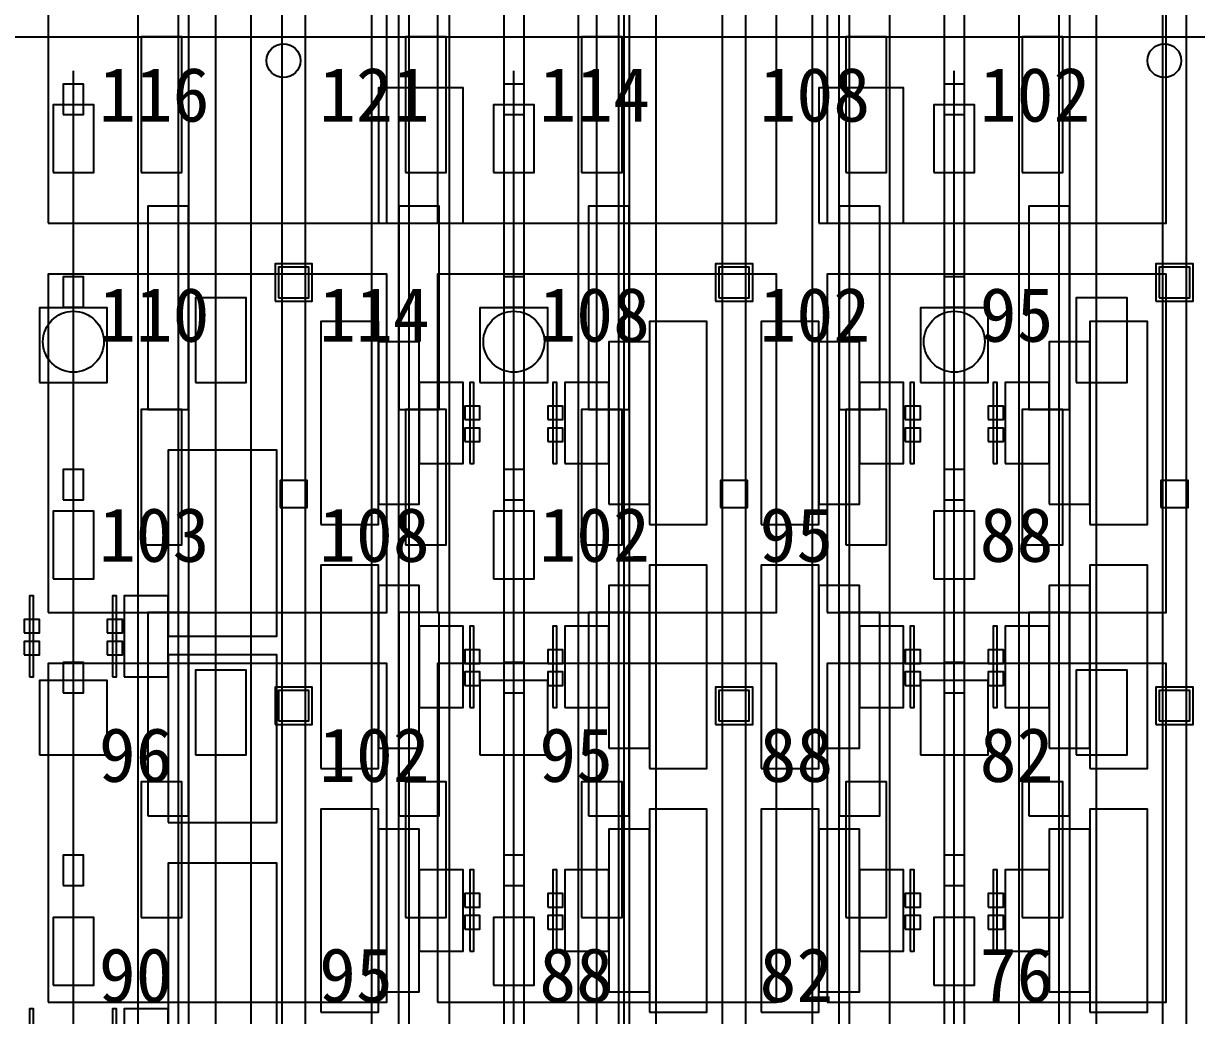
# Model space of a CAD drawing. Header units: metres. Extents: x -1640 to 1560, y -268 to 2338.
# Drawn here: x 132.28 to 166.9, y 934.1 to 963.4 of the extents above; entities that cross this region are included whole.
import ezdxf

# ---------------------------------------------------------------- set-up
doc = ezdxf.new("R2010")
doc.units = ezdxf.units.M
for name, color, linetype in [('1F_CHL', 4, 'Continuous'), ('1F_PUMP', 2, 'Continuous'), ('1F_SCR', 3, 'Continuous'), ('1F_STRUCT_COLUMN', 8, 'Continuous'), ('2F_CSF_LATERAL_RACK_CONCEPT', 9, 'Continuous'), ('2F_RFG', 5, 'Continuous'), ('2F_STRUCT_COLUMN', 8, 'Continuous'), ('2F_VMB', 6, 'Continuous'), ('3F_CLEANROOM_OVERHEAD_PIPE_DUCT_CONCEPT', 9, 'Continuous'), ('3F_EHS_EGRESS_DIST_M', 2, 'Continuous'), ('3F_EHS_EXTINGUISHER_HYDRANT_CABINET_CONCEPT', 1, 'Continuous'), ('3F_EHS_GAS_DETECTOR', 6, 'Continuous'), ('3F_ETCH', 2, 'Continuous'), ('3F_FOUP', 5, 'Continuous'), ('3F_OHT', 9, 'Continuous'), ('3F_OHTV', 1, 'Continuous'), ('3F_PHOTO', 1, 'Continuous'), ('3F_STK', 3, 'Continuous'), ('3F_STRUCT_COLUMN', 8, 'Continuous'), ('3F_TBAR', 6, 'Continuous'), ('4F_FFU', 1, 'Continuous'), ('4F_STRUCT_PLENUM_TRUSS_CONCEPT', 9, 'Continuous'), ('5F_CHL', 4, 'Continuous'), ('5F_PUMP', 2, 'Continuous'), ('5F_SCR', 3, 'Continuous'), ('5F_STRUCT_COLUMN', 8, 'Continuous'), ('6F_CSF_LATERAL_RACK_CONCEPT', 9, 'Continuous'), ('6F_RFG', 5, 'Continuous'), ('6F_STRUCT_COLUMN', 8, 'Continuous'), ('6F_VMB', 6, 'Continuous'), ('7F_CLEANROOM_OVERHEAD_PIPE_DUCT_CONCEPT', 9, 'Continuous'), ('7F_EHS_EGRESS_DIST_M', 2, 'Continuous'), ('7F_EHS_EXTINGUISHER_HYDRANT_CABINET_CONCEPT', 1, 'Continuous'), ('7F_EHS_GAS_DETECTOR', 6, 'Continuous'), ('7F_ETCH', 2, 'Continuous'), ('7F_FOUP', 5, 'Continuous'), ('7F_OHT', 9, 'Continuous'), ('7F_OHTV', 1, 'Continuous'), ('7F_PHOTO', 1, 'Continuous'), ('7F_STK', 3, 'Continuous'), ('7F_STRUCT_COLUMN', 8, 'Continuous'), ('7F_TBAR', 6, 'Continuous'), ('8F_FFU', 1, 'Continuous'), ('8F_STRUCT_PLENUM_TRUSS_CONCEPT', 9, 'Continuous'), ('EHS_TREATED_EXHAUST', 30, 'Continuous'), ('UTIL_ELEC.LV_CONCEPT', 2, 'Continuous'), ('UTIL_PCW.R_CONCEPT', 1, 'Continuous'), ('UTIL_PCW.S_CONCEPT', 6, 'Continuous')]:
    doc.layers.add(name, color=color, linetype=linetype)

msp = doc.modelspace()

# ---------------------------------------------------------------- linework, layer by layer
at = {"layer": '1F_CHL'}
for points in [[(137.35, 952.8), (138.85, 952.8), (138.85, 955.3), (137.35, 955.3)], [(163.35, 952.8), (164.85, 952.8), (164.85, 955.3), (163.35, 955.3)], [(137.35, 941.8), (138.85, 941.8), (138.85, 944.3), (137.35, 944.3)], [(163.35, 941.8), (164.85, 941.8), (164.85, 944.3), (163.35, 944.3)]]:
    msp.add_lwpolyline(points, close=True, dxfattribs=at)
at = {"layer": '1F_PUMP'}
for points in [[(135.75, 959), (136.95, 959), (136.95, 963), (135.75, 963)], [(143.55, 959), (144.75, 959), (144.75, 963), (143.55, 963)], [(148.75, 959), (149.95, 959), (149.95, 963), (148.75, 963)], [(156.55, 959), (157.75, 959), (157.75, 963), (156.55, 963)], [(161.75, 959), (162.95, 959), (162.95, 963), (161.75, 963)], [(135.75, 948), (136.95, 948), (136.95, 952), (135.75, 952)], [(143.55, 948), (144.75, 948), (144.75, 952), (143.55, 952)], [(148.75, 948), (149.95, 948), (149.95, 952), (148.75, 952)], [(156.55, 948), (157.75, 948), (157.75, 952), (156.55, 952)], [(161.75, 948), (162.95, 948), (162.95, 952), (161.75, 952)], [(135.75, 937), (136.95, 937), (136.95, 941), (135.75, 941)], [(143.55, 937), (144.75, 937), (144.75, 941), (143.55, 941)], [(148.75, 937), (149.95, 937), (149.95, 941), (148.75, 941)], [(156.55, 937), (157.75, 937), (157.75, 941), (156.55, 941)], [(161.75, 937), (162.95, 937), (162.95, 941), (161.75, 941)]]:
    msp.add_lwpolyline(points, close=True, dxfattribs=at)
at = {"layer": '1F_SCR'}
for points in [[(132.75, 952.8), (134.75, 952.8), (134.75, 955), (132.75, 955)], [(145.75, 952.8), (147.75, 952.8), (147.75, 955), (145.75, 955)], [(158.75, 952.8), (160.75, 952.8), (160.75, 955), (158.75, 955)], [(132.75, 941.8), (134.75, 941.8), (134.75, 944), (132.75, 944)], [(145.75, 941.8), (147.75, 941.8), (147.75, 944), (145.75, 944)], [(158.75, 941.8), (160.75, 941.8), (160.75, 944), (158.75, 944)]]:
    msp.add_lwpolyline(points, close=True, dxfattribs=at)
at = {"layer": '1F_STRUCT_COLUMN'}
for points in [[(139.7, 955.2), (140.8, 955.2), (140.8, 956.3), (139.7, 956.3)], [(152.7, 955.2), (153.8, 955.2), (153.8, 956.3), (152.7, 956.3)], [(165.7, 955.2), (166.8, 955.2), (166.8, 956.3), (165.7, 956.3)], [(139.7, 942.7), (140.8, 942.7), (140.8, 943.8), (139.7, 943.8)], [(152.7, 942.7), (153.8, 942.7), (153.8, 943.8), (152.7, 943.8)], [(165.7, 942.7), (166.8, 942.7), (166.8, 943.8), (165.7, 943.8)]]:
    msp.add_lwpolyline(points, close=True, dxfattribs=at)
at = {"layer": '2F_CSF_LATERAL_RACK_CONCEPT'}
for points in [[(137.15, 891), (137.95, 891), (137.95, 1041), (137.15, 1041)], [(142.55, 891), (143.35, 891), (143.35, 1041), (142.55, 1041)], [(150.15, 891), (150.95, 891), (150.95, 1041), (150.15, 1041)], [(155.55, 891), (156.35, 891), (156.35, 1041), (155.55, 1041)], [(163.15, 891), (163.95, 891), (163.95, 1041), (163.15, 1041)]]:
    msp.add_lwpolyline(points, close=True, dxfattribs=at)
at = {"layer": '2F_RFG'}
for points in [[(135.95, 952), (137.15, 952), (137.15, 958), (135.95, 958)], [(143.35, 952), (144.55, 952), (144.55, 958), (143.35, 958)], [(148.95, 952), (150.15, 952), (150.15, 958), (148.95, 958)], [(156.35, 952), (157.55, 952), (157.55, 958), (156.35, 958)], [(161.95, 952), (163.15, 952), (163.15, 958), (161.95, 958)], [(135.95, 940), (137.15, 940), (137.15, 946), (135.95, 946)], [(143.35, 940), (144.55, 940), (144.55, 946), (143.35, 946)], [(148.95, 940), (150.15, 940), (150.15, 946), (148.95, 946)], [(156.35, 940), (157.55, 940), (157.55, 946), (156.35, 946)], [(161.95, 940), (163.15, 940), (163.15, 946), (161.95, 946)]]:
    msp.add_lwpolyline(points, close=True, dxfattribs=at)
at = {"layer": '2F_STRUCT_COLUMN'}
for points in [[(139.8, 955.3), (140.7, 955.3), (140.7, 956.2), (139.8, 956.2)], [(152.8, 955.3), (153.7, 955.3), (153.7, 956.2), (152.8, 956.2)], [(165.8, 955.3), (166.7, 955.3), (166.7, 956.2), (165.8, 956.2)], [(139.8, 942.8), (140.7, 942.8), (140.7, 943.7), (139.8, 943.7)], [(152.8, 942.8), (153.7, 942.8), (153.7, 943.7), (152.8, 943.7)], [(165.8, 942.8), (166.7, 942.8), (166.7, 943.7), (165.8, 943.7)]]:
    msp.add_lwpolyline(points, close=True, dxfattribs=at)
at = {"layer": '2F_VMB'}
for points in [[(133.15, 959), (134.35, 959), (134.35, 961), (133.15, 961)], [(146.15, 959), (147.35, 959), (147.35, 961), (146.15, 961)], [(159.15, 959), (160.35, 959), (160.35, 961), (159.15, 961)], [(133.15, 947), (134.35, 947), (134.35, 949), (133.15, 949)], [(146.15, 947), (147.35, 947), (147.35, 949), (146.15, 949)], [(159.15, 947), (160.35, 947), (160.35, 949), (159.15, 949)], [(133.15, 935), (134.35, 935), (134.35, 937), (133.15, 937)], [(146.15, 935), (147.35, 935), (147.35, 937), (146.15, 937)], [(159.15, 935), (160.35, 935), (160.35, 937), (159.15, 937)]]:
    msp.add_lwpolyline(points, close=True, dxfattribs=at)
at = {"layer": '3F_CLEANROOM_OVERHEAD_PIPE_DUCT_CONCEPT'}
for points in [[(135.65, 890), (136.85, 890), (136.85, 1042), (135.65, 1042)], [(143.65, 890), (144.85, 890), (144.85, 1042), (143.65, 1042)], [(148.65, 890), (149.85, 890), (149.85, 1042), (148.65, 1042)], [(156.65, 890), (157.85, 890), (157.85, 1042), (156.65, 1042)], [(161.65, 890), (162.85, 890), (162.85, 1042), (161.65, 1042)]]:
    msp.add_lwpolyline(points, close=True, dxfattribs=at)
at = {"layer": '3F_EHS_EXTINGUISHER_HYDRANT_CABINET_CONCEPT'}
for centre in [(139.95, 962.3), (165.95, 962.3)]:
    msp.add_circle(centre, 0.5, dxfattribs=at)
at = {"layer": '3F_EHS_GAS_DETECTOR'}
for centre in [(133.75, 954), (146.75, 954), (159.75, 954)]:
    msp.add_circle(centre, 0.9, dxfattribs=at)
at = {"layer": '3F_ETCH'}
for points in [[(141.05, 948.6), (142.75, 948.6), (142.75, 954.6), (141.05, 954.6)], [(150.75, 948.6), (152.45, 948.6), (152.45, 954.6), (150.75, 954.6)], [(154.05, 948.6), (155.75, 948.6), (155.75, 954.6), (154.05, 954.6)], [(163.75, 948.6), (165.45, 948.6), (165.45, 954.6), (163.75, 954.6)], [(142.75, 949.2), (143.95, 949.2), (143.95, 954), (142.75, 954)], [(149.55, 949.2), (150.75, 949.2), (150.75, 954), (149.55, 954)], [(155.75, 949.2), (156.95, 949.2), (156.95, 954), (155.75, 954)], [(162.55, 949.2), (163.75, 949.2), (163.75, 954), (162.55, 954)], [(143.95, 950.4), (145.25, 950.4), (145.25, 952.8), (143.95, 952.8)], [(148.25, 950.4), (149.55, 950.4), (149.55, 952.8), (148.25, 952.8)], [(156.95, 950.4), (158.25, 950.4), (158.25, 952.8), (156.95, 952.8)], [(161.25, 950.4), (162.55, 950.4), (162.55, 952.8), (161.25, 952.8)], [(141.05, 941.4), (142.75, 941.4), (142.75, 947.4), (141.05, 947.4)], [(150.75, 941.4), (152.45, 941.4), (152.45, 947.4), (150.75, 947.4)], [(154.05, 941.4), (155.75, 941.4), (155.75, 947.4), (154.05, 947.4)], [(163.75, 941.4), (165.45, 941.4), (165.45, 947.4), (163.75, 947.4)], [(142.75, 942), (143.95, 942), (143.95, 946.8), (142.75, 946.8)], [(149.55, 942), (150.75, 942), (150.75, 946.8), (149.55, 946.8)], [(155.75, 942), (156.95, 942), (156.95, 946.8), (155.75, 946.8)], [(162.55, 942), (163.75, 942), (163.75, 946.8), (162.55, 946.8)], [(143.95, 943.2), (145.25, 943.2), (145.25, 945.6), (143.95, 945.6)], [(148.25, 943.2), (149.55, 943.2), (149.55, 945.6), (148.25, 945.6)], [(156.95, 943.2), (158.25, 943.2), (158.25, 945.6), (156.95, 945.6)], [(161.25, 943.2), (162.55, 943.2), (162.55, 945.6), (161.25, 945.6)], [(141.05, 934.2), (142.75, 934.2), (142.75, 940.2), (141.05, 940.2)], [(150.75, 934.2), (152.45, 934.2), (152.45, 940.2), (150.75, 940.2)], [(154.05, 934.2), (155.75, 934.2), (155.75, 940.2), (154.05, 940.2)], [(163.75, 934.2), (165.45, 934.2), (165.45, 940.2), (163.75, 940.2)], [(142.75, 934.8), (143.95, 934.8), (143.95, 939.6), (142.75, 939.6)], [(149.55, 934.8), (150.75, 934.8), (150.75, 939.6), (149.55, 939.6)], [(155.75, 934.8), (156.95, 934.8), (156.95, 939.6), (155.75, 939.6)], [(162.55, 934.8), (163.75, 934.8), (163.75, 939.6), (162.55, 939.6)], [(143.95, 936), (145.25, 936), (145.25, 938.4), (143.95, 938.4)], [(148.25, 936), (149.55, 936), (149.55, 938.4), (148.25, 938.4)], [(156.95, 936), (158.25, 936), (158.25, 938.4), (156.95, 938.4)], [(161.25, 936), (162.55, 936), (162.55, 938.4), (161.25, 938.4)]]:
    msp.add_lwpolyline(points, close=True, dxfattribs=at)
at = {"layer": '3F_FOUP'}
for points in [[(145.3, 951.7), (145.75, 951.7), (145.75, 952.1), (145.3, 952.1)], [(147.75, 951.7), (148.2, 951.7), (148.2, 952.1), (147.75, 952.1)], [(158.3, 951.7), (158.75, 951.7), (158.75, 952.1), (158.3, 952.1)], [(160.75, 951.7), (161.2, 951.7), (161.2, 952.1), (160.75, 952.1)], [(145.3, 951.05), (145.75, 951.05), (145.75, 951.45), (145.3, 951.45)], [(147.75, 951.05), (148.2, 951.05), (148.2, 951.45), (147.75, 951.45)], [(158.3, 951.05), (158.75, 951.05), (158.75, 951.45), (158.3, 951.45)], [(160.75, 951.05), (161.2, 951.05), (161.2, 951.45), (160.75, 951.45)], [(132.3, 945.4), (132.75, 945.4), (132.75, 945.8), (132.3, 945.8)], [(134.75, 945.4), (135.2, 945.4), (135.2, 945.8), (134.75, 945.8)], [(132.3, 944.75), (132.75, 944.75), (132.75, 945.15), (132.3, 945.15)], [(134.75, 944.75), (135.2, 944.75), (135.2, 945.15), (134.75, 945.15)], [(145.3, 944.5), (145.75, 944.5), (145.75, 944.9), (145.3, 944.9)], [(147.75, 944.5), (148.2, 944.5), (148.2, 944.9), (147.75, 944.9)], [(158.3, 944.5), (158.75, 944.5), (158.75, 944.9), (158.3, 944.9)], [(160.75, 944.5), (161.2, 944.5), (161.2, 944.9), (160.75, 944.9)], [(145.3, 943.85), (145.75, 943.85), (145.75, 944.25), (145.3, 944.25)], [(147.75, 943.85), (148.2, 943.85), (148.2, 944.25), (147.75, 944.25)], [(158.3, 943.85), (158.75, 943.85), (158.75, 944.25), (158.3, 944.25)], [(160.75, 943.85), (161.2, 943.85), (161.2, 944.25), (160.75, 944.25)], [(145.3, 937.3), (145.75, 937.3), (145.75, 937.7), (145.3, 937.7)], [(147.75, 937.3), (148.2, 937.3), (148.2, 937.7), (147.75, 937.7)], [(158.3, 937.3), (158.75, 937.3), (158.75, 937.7), (158.3, 937.7)], [(160.75, 937.3), (161.2, 937.3), (161.2, 937.7), (160.75, 937.7)], [(145.3, 936.65), (145.75, 936.65), (145.75, 937.05), (145.3, 937.05)], [(147.75, 936.65), (148.2, 936.65), (148.2, 937.05), (147.75, 937.05)], [(158.3, 936.65), (158.75, 936.65), (158.75, 937.05), (158.3, 937.05)], [(160.75, 936.65), (161.2, 936.65), (161.2, 937.05), (160.75, 937.05)]]:
    msp.add_lwpolyline(points, close=True, dxfattribs=at)
at = {"layer": '3F_OHT'}
for p, q in [((133.75, 890), (133.75, 962)), ((146.75, 890), (146.75, 962)), ((159.75, 890), (159.75, 962))]:
    msp.add_line(p, q, dxfattribs=at)
at = {"layer": '3F_OHTV'}
for points in [[(133.45, 960.71), (134.05, 960.71), (134.05, 961.61), (133.45, 961.61)], [(146.45, 960.71), (147.05, 960.71), (147.05, 961.61), (146.45, 961.61)], [(159.45, 960.71), (160.05, 960.71), (160.05, 961.61), (159.45, 961.61)], [(133.45, 955.02), (134.05, 955.02), (134.05, 955.92), (133.45, 955.92)], [(146.45, 955.02), (147.05, 955.02), (147.05, 955.92), (146.45, 955.92)], [(159.45, 955.02), (160.05, 955.02), (160.05, 955.92), (159.45, 955.92)], [(133.45, 949.33), (134.05, 949.33), (134.05, 950.23), (133.45, 950.23)], [(146.45, 949.33), (147.05, 949.33), (147.05, 950.23), (146.45, 950.23)], [(159.45, 949.33), (160.05, 949.33), (160.05, 950.23), (159.45, 950.23)], [(133.45, 943.63), (134.05, 943.63), (134.05, 944.53), (133.45, 944.53)], [(146.45, 943.63), (147.05, 943.63), (147.05, 944.53), (146.45, 944.53)], [(159.45, 943.63), (160.05, 943.63), (160.05, 944.53), (159.45, 944.53)], [(133.45, 937.94), (134.05, 937.94), (134.05, 938.84), (133.45, 938.84)], [(146.45, 937.94), (147.05, 937.94), (147.05, 938.84), (146.45, 938.84)], [(159.45, 937.94), (160.05, 937.94), (160.05, 938.84), (159.45, 938.84)]]:
    msp.add_lwpolyline(points, close=True, dxfattribs=at)
at = {"layer": '3F_PHOTO'}
for points in [[(136.55, 945.3), (139.75, 945.3), (139.75, 950.8), (136.55, 950.8)], [(135.25, 944.1), (136.55, 944.1), (136.55, 946.5), (135.25, 946.5)], [(136.55, 939.8), (139.75, 939.8), (139.75, 944.75), (136.55, 944.75)], [(136.55, 933.1), (139.75, 933.1), (139.75, 938.6), (136.55, 938.6)], [(135.25, 931.9), (136.55, 931.9), (136.55, 934.3), (135.25, 934.3)]]:
    msp.add_lwpolyline(points, close=True, dxfattribs=at)
at = {"layer": '3F_STK'}
for points in [[(142.75, 957.5), (145.25, 957.5), (145.25, 961.5), (142.75, 961.5)], [(155.75, 957.5), (158.25, 957.5), (158.25, 961.5), (155.75, 961.5)]]:
    msp.add_lwpolyline(points, close=True, dxfattribs=at)
at = {"layer": '3F_STRUCT_COLUMN'}
for points in [[(139.85, 949.1), (140.65, 949.1), (140.65, 949.9), (139.85, 949.9)], [(152.85, 949.1), (153.65, 949.1), (153.65, 949.9), (152.85, 949.9)], [(165.85, 949.1), (166.65, 949.1), (166.65, 949.9), (165.85, 949.9)]]:
    msp.add_lwpolyline(points, close=True, dxfattribs=at)
at = {"layer": '3F_TBAR'}
for points in [[(145.45, 950.4), (145.57, 950.4), (145.57, 952.8), (145.45, 952.8)], [(147.9, 950.4), (148.02, 950.4), (148.02, 952.8), (147.9, 952.8)], [(158.45, 950.4), (158.57, 950.4), (158.57, 952.8), (158.45, 952.8)], [(160.9, 950.4), (161.02, 950.4), (161.02, 952.8), (160.9, 952.8)], [(132.45, 944.1), (132.57, 944.1), (132.57, 946.5), (132.45, 946.5)], [(134.9, 944.1), (135.02, 944.1), (135.02, 946.5), (134.9, 946.5)], [(145.45, 943.2), (145.57, 943.2), (145.57, 945.6), (145.45, 945.6)], [(147.9, 943.2), (148.02, 943.2), (148.02, 945.6), (147.9, 945.6)], [(158.45, 943.2), (158.57, 943.2), (158.57, 945.6), (158.45, 945.6)], [(160.9, 943.2), (161.02, 943.2), (161.02, 945.6), (160.9, 945.6)], [(145.45, 936), (145.57, 936), (145.57, 938.4), (145.45, 938.4)], [(147.9, 936), (148.02, 936), (148.02, 938.4), (147.9, 938.4)], [(158.45, 936), (158.57, 936), (158.57, 938.4), (158.45, 938.4)], [(160.9, 936), (161.02, 936), (161.02, 938.4), (160.9, 938.4)], [(132.45, 931.9), (132.57, 931.9), (132.57, 934.3), (132.45, 934.3)], [(134.9, 931.9), (135.02, 931.9), (135.02, 934.3), (134.9, 934.3)]]:
    msp.add_lwpolyline(points, close=True, dxfattribs=at)
at = {"layer": '4F_FFU'}
for points in [[(133, 957.5), (143, 957.5), (143, 967.5), (133, 967.5)], [(144.5, 957.5), (154.5, 957.5), (154.5, 967.5), (144.5, 967.5)], [(156, 957.5), (166, 957.5), (166, 967.5), (156, 967.5)], [(133, 946), (143, 946), (143, 956), (133, 956)], [(144.5, 946), (154.5, 946), (154.5, 956), (144.5, 956)], [(156, 946), (166, 946), (166, 956), (156, 956)], [(133, 934.5), (143, 934.5), (143, 944.5), (133, 944.5)], [(144.5, 934.5), (154.5, 934.5), (154.5, 944.5), (144.5, 944.5)], [(156, 934.5), (166, 934.5), (166, 944.5), (156, 944.5)]]:
    msp.add_lwpolyline(points, close=True, dxfattribs=at)
at = {"layer": '4F_STRUCT_PLENUM_TRUSS_CONCEPT'}
for points in [[(139.9, 887), (140.6, 887), (140.6, 1045), (139.9, 1045)], [(152.9, 887), (153.6, 887), (153.6, 1045), (152.9, 1045)], [(165.9, 887), (166.6, 887), (166.6, 1045), (165.9, 1045)]]:
    msp.add_lwpolyline(points, close=True, dxfattribs=at)
at = {"layer": '5F_CHL'}
for points in [[(137.35, 952.8), (138.85, 952.8), (138.85, 955.3), (137.35, 955.3)], [(163.35, 952.8), (164.85, 952.8), (164.85, 955.3), (163.35, 955.3)], [(137.35, 941.8), (138.85, 941.8), (138.85, 944.3), (137.35, 944.3)], [(163.35, 941.8), (164.85, 941.8), (164.85, 944.3), (163.35, 944.3)]]:
    msp.add_lwpolyline(points, close=True, dxfattribs=at)
at = {"layer": '5F_PUMP'}
for points in [[(135.75, 959), (136.95, 959), (136.95, 963), (135.75, 963)], [(143.55, 959), (144.75, 959), (144.75, 963), (143.55, 963)], [(148.75, 959), (149.95, 959), (149.95, 963), (148.75, 963)], [(156.55, 959), (157.75, 959), (157.75, 963), (156.55, 963)], [(161.75, 959), (162.95, 959), (162.95, 963), (161.75, 963)], [(135.75, 948), (136.95, 948), (136.95, 952), (135.75, 952)], [(143.55, 948), (144.75, 948), (144.75, 952), (143.55, 952)], [(148.75, 948), (149.95, 948), (149.95, 952), (148.75, 952)], [(156.55, 948), (157.75, 948), (157.75, 952), (156.55, 952)], [(161.75, 948), (162.95, 948), (162.95, 952), (161.75, 952)], [(135.75, 937), (136.95, 937), (136.95, 941), (135.75, 941)], [(143.55, 937), (144.75, 937), (144.75, 941), (143.55, 941)], [(148.75, 937), (149.95, 937), (149.95, 941), (148.75, 941)], [(156.55, 937), (157.75, 937), (157.75, 941), (156.55, 941)], [(161.75, 937), (162.95, 937), (162.95, 941), (161.75, 941)]]:
    msp.add_lwpolyline(points, close=True, dxfattribs=at)
at = {"layer": '5F_SCR'}
for points in [[(132.75, 952.8), (134.75, 952.8), (134.75, 955), (132.75, 955)], [(145.75, 952.8), (147.75, 952.8), (147.75, 955), (145.75, 955)], [(158.75, 952.8), (160.75, 952.8), (160.75, 955), (158.75, 955)], [(132.75, 941.8), (134.75, 941.8), (134.75, 944), (132.75, 944)], [(145.75, 941.8), (147.75, 941.8), (147.75, 944), (145.75, 944)], [(158.75, 941.8), (160.75, 941.8), (160.75, 944), (158.75, 944)]]:
    msp.add_lwpolyline(points, close=True, dxfattribs=at)
at = {"layer": '5F_STRUCT_COLUMN'}
for points in [[(139.7, 955.2), (140.8, 955.2), (140.8, 956.3), (139.7, 956.3)], [(152.7, 955.2), (153.8, 955.2), (153.8, 956.3), (152.7, 956.3)], [(165.7, 955.2), (166.8, 955.2), (166.8, 956.3), (165.7, 956.3)], [(139.7, 942.7), (140.8, 942.7), (140.8, 943.8), (139.7, 943.8)], [(152.7, 942.7), (153.8, 942.7), (153.8, 943.8), (152.7, 943.8)], [(165.7, 942.7), (166.8, 942.7), (166.8, 943.8), (165.7, 943.8)]]:
    msp.add_lwpolyline(points, close=True, dxfattribs=at)
at = {"layer": '6F_CSF_LATERAL_RACK_CONCEPT'}
for points in [[(137.15, 891), (137.95, 891), (137.95, 1041), (137.15, 1041)], [(142.55, 891), (143.35, 891), (143.35, 1041), (142.55, 1041)], [(150.15, 891), (150.95, 891), (150.95, 1041), (150.15, 1041)], [(155.55, 891), (156.35, 891), (156.35, 1041), (155.55, 1041)], [(163.15, 891), (163.95, 891), (163.95, 1041), (163.15, 1041)]]:
    msp.add_lwpolyline(points, close=True, dxfattribs=at)
at = {"layer": '6F_RFG'}
for points in [[(135.95, 952), (137.15, 952), (137.15, 958), (135.95, 958)], [(143.35, 952), (144.55, 952), (144.55, 958), (143.35, 958)], [(148.95, 952), (150.15, 952), (150.15, 958), (148.95, 958)], [(156.35, 952), (157.55, 952), (157.55, 958), (156.35, 958)], [(161.95, 952), (163.15, 952), (163.15, 958), (161.95, 958)], [(135.95, 940), (137.15, 940), (137.15, 946), (135.95, 946)], [(143.35, 940), (144.55, 940), (144.55, 946), (143.35, 946)], [(148.95, 940), (150.15, 940), (150.15, 946), (148.95, 946)], [(156.35, 940), (157.55, 940), (157.55, 946), (156.35, 946)], [(161.95, 940), (163.15, 940), (163.15, 946), (161.95, 946)]]:
    msp.add_lwpolyline(points, close=True, dxfattribs=at)
at = {"layer": '6F_STRUCT_COLUMN'}
for points in [[(139.8, 955.3), (140.7, 955.3), (140.7, 956.2), (139.8, 956.2)], [(152.8, 955.3), (153.7, 955.3), (153.7, 956.2), (152.8, 956.2)], [(165.8, 955.3), (166.7, 955.3), (166.7, 956.2), (165.8, 956.2)], [(139.8, 942.8), (140.7, 942.8), (140.7, 943.7), (139.8, 943.7)], [(152.8, 942.8), (153.7, 942.8), (153.7, 943.7), (152.8, 943.7)], [(165.8, 942.8), (166.7, 942.8), (166.7, 943.7), (165.8, 943.7)]]:
    msp.add_lwpolyline(points, close=True, dxfattribs=at)
at = {"layer": '6F_VMB'}
for points in [[(133.15, 959), (134.35, 959), (134.35, 961), (133.15, 961)], [(146.15, 959), (147.35, 959), (147.35, 961), (146.15, 961)], [(159.15, 959), (160.35, 959), (160.35, 961), (159.15, 961)], [(133.15, 947), (134.35, 947), (134.35, 949), (133.15, 949)], [(146.15, 947), (147.35, 947), (147.35, 949), (146.15, 949)], [(159.15, 947), (160.35, 947), (160.35, 949), (159.15, 949)], [(133.15, 935), (134.35, 935), (134.35, 937), (133.15, 937)], [(146.15, 935), (147.35, 935), (147.35, 937), (146.15, 937)], [(159.15, 935), (160.35, 935), (160.35, 937), (159.15, 937)]]:
    msp.add_lwpolyline(points, close=True, dxfattribs=at)
at = {"layer": '7F_CLEANROOM_OVERHEAD_PIPE_DUCT_CONCEPT'}
for points in [[(135.65, 890), (136.85, 890), (136.85, 1042), (135.65, 1042)], [(143.65, 890), (144.85, 890), (144.85, 1042), (143.65, 1042)], [(148.65, 890), (149.85, 890), (149.85, 1042), (148.65, 1042)], [(156.65, 890), (157.85, 890), (157.85, 1042), (156.65, 1042)], [(161.65, 890), (162.85, 890), (162.85, 1042), (161.65, 1042)]]:
    msp.add_lwpolyline(points, close=True, dxfattribs=at)
at = {"layer": '7F_EHS_EXTINGUISHER_HYDRANT_CABINET_CONCEPT'}
for centre in [(139.95, 962.3), (165.95, 962.3)]:
    msp.add_circle(centre, 0.5, dxfattribs=at)
at = {"layer": '7F_EHS_GAS_DETECTOR'}
for centre in [(133.75, 954), (146.75, 954), (159.75, 954)]:
    msp.add_circle(centre, 0.9, dxfattribs=at)
at = {"layer": '7F_ETCH'}
for points in [[(141.05, 948.6), (142.75, 948.6), (142.75, 954.6), (141.05, 954.6)], [(150.75, 948.6), (152.45, 948.6), (152.45, 954.6), (150.75, 954.6)], [(154.05, 948.6), (155.75, 948.6), (155.75, 954.6), (154.05, 954.6)], [(163.75, 948.6), (165.45, 948.6), (165.45, 954.6), (163.75, 954.6)], [(142.75, 949.2), (143.95, 949.2), (143.95, 954), (142.75, 954)], [(149.55, 949.2), (150.75, 949.2), (150.75, 954), (149.55, 954)], [(155.75, 949.2), (156.95, 949.2), (156.95, 954), (155.75, 954)], [(162.55, 949.2), (163.75, 949.2), (163.75, 954), (162.55, 954)], [(143.95, 950.4), (145.25, 950.4), (145.25, 952.8), (143.95, 952.8)], [(148.25, 950.4), (149.55, 950.4), (149.55, 952.8), (148.25, 952.8)], [(156.95, 950.4), (158.25, 950.4), (158.25, 952.8), (156.95, 952.8)], [(161.25, 950.4), (162.55, 950.4), (162.55, 952.8), (161.25, 952.8)], [(141.05, 941.4), (142.75, 941.4), (142.75, 947.4), (141.05, 947.4)], [(150.75, 941.4), (152.45, 941.4), (152.45, 947.4), (150.75, 947.4)], [(154.05, 941.4), (155.75, 941.4), (155.75, 947.4), (154.05, 947.4)], [(163.75, 941.4), (165.45, 941.4), (165.45, 947.4), (163.75, 947.4)], [(142.75, 942), (143.95, 942), (143.95, 946.8), (142.75, 946.8)], [(149.55, 942), (150.75, 942), (150.75, 946.8), (149.55, 946.8)], [(155.75, 942), (156.95, 942), (156.95, 946.8), (155.75, 946.8)], [(162.55, 942), (163.75, 942), (163.75, 946.8), (162.55, 946.8)], [(143.95, 943.2), (145.25, 943.2), (145.25, 945.6), (143.95, 945.6)], [(148.25, 943.2), (149.55, 943.2), (149.55, 945.6), (148.25, 945.6)], [(156.95, 943.2), (158.25, 943.2), (158.25, 945.6), (156.95, 945.6)], [(161.25, 943.2), (162.55, 943.2), (162.55, 945.6), (161.25, 945.6)], [(141.05, 934.2), (142.75, 934.2), (142.75, 940.2), (141.05, 940.2)], [(150.75, 934.2), (152.45, 934.2), (152.45, 940.2), (150.75, 940.2)], [(154.05, 934.2), (155.75, 934.2), (155.75, 940.2), (154.05, 940.2)], [(163.75, 934.2), (165.45, 934.2), (165.45, 940.2), (163.75, 940.2)], [(142.75, 934.8), (143.95, 934.8), (143.95, 939.6), (142.75, 939.6)], [(149.55, 934.8), (150.75, 934.8), (150.75, 939.6), (149.55, 939.6)], [(155.75, 934.8), (156.95, 934.8), (156.95, 939.6), (155.75, 939.6)], [(162.55, 934.8), (163.75, 934.8), (163.75, 939.6), (162.55, 939.6)], [(143.95, 936), (145.25, 936), (145.25, 938.4), (143.95, 938.4)], [(148.25, 936), (149.55, 936), (149.55, 938.4), (148.25, 938.4)], [(156.95, 936), (158.25, 936), (158.25, 938.4), (156.95, 938.4)], [(161.25, 936), (162.55, 936), (162.55, 938.4), (161.25, 938.4)]]:
    msp.add_lwpolyline(points, close=True, dxfattribs=at)
at = {"layer": '7F_FOUP'}
for points in [[(145.3, 951.7), (145.75, 951.7), (145.75, 952.1), (145.3, 952.1)], [(147.75, 951.7), (148.2, 951.7), (148.2, 952.1), (147.75, 952.1)], [(158.3, 951.7), (158.75, 951.7), (158.75, 952.1), (158.3, 952.1)], [(160.75, 951.7), (161.2, 951.7), (161.2, 952.1), (160.75, 952.1)], [(145.3, 951.05), (145.75, 951.05), (145.75, 951.45), (145.3, 951.45)], [(147.75, 951.05), (148.2, 951.05), (148.2, 951.45), (147.75, 951.45)], [(158.3, 951.05), (158.75, 951.05), (158.75, 951.45), (158.3, 951.45)], [(160.75, 951.05), (161.2, 951.05), (161.2, 951.45), (160.75, 951.45)], [(132.3, 945.4), (132.75, 945.4), (132.75, 945.8), (132.3, 945.8)], [(134.75, 945.4), (135.2, 945.4), (135.2, 945.8), (134.75, 945.8)], [(132.3, 944.75), (132.75, 944.75), (132.75, 945.15), (132.3, 945.15)], [(134.75, 944.75), (135.2, 944.75), (135.2, 945.15), (134.75, 945.15)], [(145.3, 944.5), (145.75, 944.5), (145.75, 944.9), (145.3, 944.9)], [(147.75, 944.5), (148.2, 944.5), (148.2, 944.9), (147.75, 944.9)], [(158.3, 944.5), (158.75, 944.5), (158.75, 944.9), (158.3, 944.9)], [(160.75, 944.5), (161.2, 944.5), (161.2, 944.9), (160.75, 944.9)], [(145.3, 943.85), (145.75, 943.85), (145.75, 944.25), (145.3, 944.25)], [(147.75, 943.85), (148.2, 943.85), (148.2, 944.25), (147.75, 944.25)], [(158.3, 943.85), (158.75, 943.85), (158.75, 944.25), (158.3, 944.25)], [(160.75, 943.85), (161.2, 943.85), (161.2, 944.25), (160.75, 944.25)], [(145.3, 937.3), (145.75, 937.3), (145.75, 937.7), (145.3, 937.7)], [(147.75, 937.3), (148.2, 937.3), (148.2, 937.7), (147.75, 937.7)], [(158.3, 937.3), (158.75, 937.3), (158.75, 937.7), (158.3, 937.7)], [(160.75, 937.3), (161.2, 937.3), (161.2, 937.7), (160.75, 937.7)], [(145.3, 936.65), (145.75, 936.65), (145.75, 937.05), (145.3, 937.05)], [(147.75, 936.65), (148.2, 936.65), (148.2, 937.05), (147.75, 937.05)], [(158.3, 936.65), (158.75, 936.65), (158.75, 937.05), (158.3, 937.05)], [(160.75, 936.65), (161.2, 936.65), (161.2, 937.05), (160.75, 937.05)]]:
    msp.add_lwpolyline(points, close=True, dxfattribs=at)
at = {"layer": '7F_OHT'}
for p, q in [((133.75, 890), (133.75, 962)), ((146.75, 890), (146.75, 962)), ((159.75, 890), (159.75, 962))]:
    msp.add_line(p, q, dxfattribs=at)
at = {"layer": '7F_OHTV'}
for points in [[(133.45, 960.71), (134.05, 960.71), (134.05, 961.61), (133.45, 961.61)], [(146.45, 960.71), (147.05, 960.71), (147.05, 961.61), (146.45, 961.61)], [(159.45, 960.71), (160.05, 960.71), (160.05, 961.61), (159.45, 961.61)], [(133.45, 955.02), (134.05, 955.02), (134.05, 955.92), (133.45, 955.92)], [(146.45, 955.02), (147.05, 955.02), (147.05, 955.92), (146.45, 955.92)], [(159.45, 955.02), (160.05, 955.02), (160.05, 955.92), (159.45, 955.92)], [(133.45, 949.33), (134.05, 949.33), (134.05, 950.23), (133.45, 950.23)], [(146.45, 949.33), (147.05, 949.33), (147.05, 950.23), (146.45, 950.23)], [(159.45, 949.33), (160.05, 949.33), (160.05, 950.23), (159.45, 950.23)], [(133.45, 943.63), (134.05, 943.63), (134.05, 944.53), (133.45, 944.53)], [(146.45, 943.63), (147.05, 943.63), (147.05, 944.53), (146.45, 944.53)], [(159.45, 943.63), (160.05, 943.63), (160.05, 944.53), (159.45, 944.53)], [(133.45, 937.94), (134.05, 937.94), (134.05, 938.84), (133.45, 938.84)], [(146.45, 937.94), (147.05, 937.94), (147.05, 938.84), (146.45, 938.84)], [(159.45, 937.94), (160.05, 937.94), (160.05, 938.84), (159.45, 938.84)]]:
    msp.add_lwpolyline(points, close=True, dxfattribs=at)
at = {"layer": '7F_PHOTO'}
for points in [[(136.55, 945.3), (139.75, 945.3), (139.75, 950.8), (136.55, 950.8)], [(135.25, 944.1), (136.55, 944.1), (136.55, 946.5), (135.25, 946.5)], [(136.55, 939.8), (139.75, 939.8), (139.75, 944.75), (136.55, 944.75)], [(136.55, 933.1), (139.75, 933.1), (139.75, 938.6), (136.55, 938.6)], [(135.25, 931.9), (136.55, 931.9), (136.55, 934.3), (135.25, 934.3)]]:
    msp.add_lwpolyline(points, close=True, dxfattribs=at)
at = {"layer": '7F_STK'}
for points in [[(142.75, 957.5), (145.25, 957.5), (145.25, 961.5), (142.75, 961.5)], [(155.75, 957.5), (158.25, 957.5), (158.25, 961.5), (155.75, 961.5)]]:
    msp.add_lwpolyline(points, close=True, dxfattribs=at)
at = {"layer": '7F_STRUCT_COLUMN'}
for points in [[(139.85, 949.1), (140.65, 949.1), (140.65, 949.9), (139.85, 949.9)], [(152.85, 949.1), (153.65, 949.1), (153.65, 949.9), (152.85, 949.9)], [(165.85, 949.1), (166.65, 949.1), (166.65, 949.9), (165.85, 949.9)]]:
    msp.add_lwpolyline(points, close=True, dxfattribs=at)
at = {"layer": '7F_TBAR'}
for points in [[(145.45, 950.4), (145.57, 950.4), (145.57, 952.8), (145.45, 952.8)], [(147.9, 950.4), (148.02, 950.4), (148.02, 952.8), (147.9, 952.8)], [(158.45, 950.4), (158.57, 950.4), (158.57, 952.8), (158.45, 952.8)], [(160.9, 950.4), (161.02, 950.4), (161.02, 952.8), (160.9, 952.8)], [(132.45, 944.1), (132.57, 944.1), (132.57, 946.5), (132.45, 946.5)], [(134.9, 944.1), (135.02, 944.1), (135.02, 946.5), (134.9, 946.5)], [(145.45, 943.2), (145.57, 943.2), (145.57, 945.6), (145.45, 945.6)], [(147.9, 943.2), (148.02, 943.2), (148.02, 945.6), (147.9, 945.6)], [(158.45, 943.2), (158.57, 943.2), (158.57, 945.6), (158.45, 945.6)], [(160.9, 943.2), (161.02, 943.2), (161.02, 945.6), (160.9, 945.6)], [(145.45, 936), (145.57, 936), (145.57, 938.4), (145.45, 938.4)], [(147.9, 936), (148.02, 936), (148.02, 938.4), (147.9, 938.4)], [(158.45, 936), (158.57, 936), (158.57, 938.4), (158.45, 938.4)], [(160.9, 936), (161.02, 936), (161.02, 938.4), (160.9, 938.4)], [(132.45, 931.9), (132.57, 931.9), (132.57, 934.3), (132.45, 934.3)], [(134.9, 931.9), (135.02, 931.9), (135.02, 934.3), (134.9, 934.3)]]:
    msp.add_lwpolyline(points, close=True, dxfattribs=at)
at = {"layer": '8F_FFU'}
for points in [[(133, 957.5), (143, 957.5), (143, 967.5), (133, 967.5)], [(144.5, 957.5), (154.5, 957.5), (154.5, 967.5), (144.5, 967.5)], [(156, 957.5), (166, 957.5), (166, 967.5), (156, 967.5)], [(133, 946), (143, 946), (143, 956), (133, 956)], [(144.5, 946), (154.5, 946), (154.5, 956), (144.5, 956)], [(156, 946), (166, 946), (166, 956), (156, 956)], [(133, 934.5), (143, 934.5), (143, 944.5), (133, 944.5)], [(144.5, 934.5), (154.5, 934.5), (154.5, 944.5), (144.5, 944.5)], [(156, 934.5), (166, 934.5), (166, 944.5), (156, 944.5)]]:
    msp.add_lwpolyline(points, close=True, dxfattribs=at)
at = {"layer": '8F_STRUCT_PLENUM_TRUSS_CONCEPT'}
for points in [[(139.9, 887), (140.6, 887), (140.6, 1045), (139.9, 1045)], [(152.9, 887), (153.6, 887), (153.6, 1045), (152.9, 1045)], [(165.9, 887), (166.6, 887), (166.6, 1045), (165.9, 1045)]]:
    msp.add_lwpolyline(points, close=True, dxfattribs=at)
at = {"layer": 'EHS_TREATED_EXHAUST'}
for points in [[(146.45, 891), (147.05, 891), (147.05, 1053), (146.45, 1053)], [(146.45, 891), (147.05, 891), (147.05, 1053), (146.45, 1053)], [(159.45, 891), (160.05, 891), (160.05, 1053), (159.45, 1053)], [(159.45, 891), (160.05, 891), (160.05, 1053), (159.45, 1053)]]:
    msp.add_lwpolyline(points, close=True, dxfattribs=at)
at = {"layer": 'UTIL_ELEC.LV_CONCEPT'}
msp.add_line((139, 892.7), (139, 1053.3), dxfattribs=at)
msp.add_line((139, 892.7), (139, 1053.3), dxfattribs=at)
at = {"layer": 'UTIL_PCW.R_CONCEPT'}
msp.add_line((150.005, 892.77), (150.005, 1039.22), dxfattribs=at)
msp.add_line((150.005, 892.77), (150.005, 1039.22), dxfattribs=at)
at = {"layer": 'UTIL_PCW.S_CONCEPT'}
for p, q in [((149.195, 892.77), (149.195, 1039.22)), ((149.195, 892.77), (149.195, 1039.22)), ((-277.4, 963), (286.4, 963)), ((-277.4, 963), (286.4, 963))]:
    msp.add_line(p, q, dxfattribs=at)

# ---------------------------------------------------------------- texts
at = {"layer": '3F_EHS_EGRESS_DIST_M'}
for s, p in [('116', (134.5, 960.5)), ('121', (141, 960.5)), ('114', (147.5, 960.5)), ('108', (154, 960.5)), ('102', (160.5, 960.5)), ('110', (134.5, 954)), ('114', (141, 954)), ('108', (147.5, 954)), ('102', (154, 954)), ('95', (160.5, 954)), ('103', (134.5, 947.5)), ('108', (141, 947.5)), ('102', (147.5, 947.5)), ('95', (154, 947.5)), ('88', (160.5, 947.5)), ('96', (134.5, 941)), ('102', (141, 941)), ('95', (147.5, 941)), ('88', (154, 941)), ('82', (160.5, 941)), ('90', (134.5, 934.5)), ('95', (141, 934.5)), ('88', (147.5, 934.5)), ('82', (154, 934.5)), ('76', (160.5, 934.5))]:
    msp.add_text(s, height=1.6, dxfattribs=at).set_placement(p)
at = {"layer": '7F_EHS_EGRESS_DIST_M'}
for s, p in [('116', (134.5, 960.5)), ('121', (141, 960.5)), ('114', (147.5, 960.5)), ('108', (154, 960.5)), ('102', (160.5, 960.5)), ('110', (134.5, 954)), ('114', (141, 954)), ('108', (147.5, 954)), ('102', (154, 954)), ('95', (160.5, 954)), ('103', (134.5, 947.5)), ('108', (141, 947.5)), ('102', (147.5, 947.5)), ('95', (154, 947.5)), ('88', (160.5, 947.5)), ('96', (134.5, 941)), ('102', (141, 941)), ('95', (147.5, 941)), ('88', (154, 941)), ('82', (160.5, 941)), ('90', (134.5, 934.5)), ('95', (141, 934.5)), ('88', (147.5, 934.5)), ('82', (154, 934.5)), ('76', (160.5, 934.5))]:
    msp.add_text(s, height=1.6, dxfattribs=at).set_placement(p)

doc.saveas('drawing.dxf')
